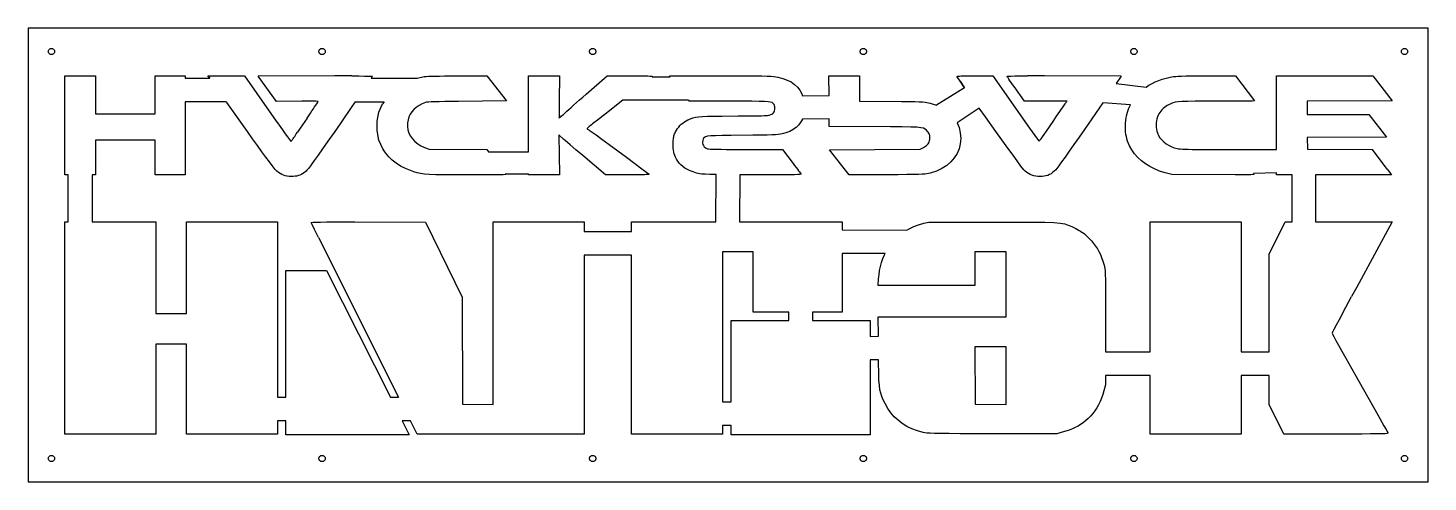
# Model space of a CAD drawing. Extents: x 58 to 954, y 21 to 312.
import ezdxf

# ---------------------------------------------------------------- set-up
doc = ezdxf.new("R2010")
doc.units = 0
doc.layers.get('0').update_dxf_attribs({"linetype": 'CONTINUOUS'})

msp = doc.modelspace()

# ---------------------------------------------------------------- linework, layer by layer
for p, q in [((953.62, 311.71), (57.53, 311.71)), ((57.53, 311.71), (57.53, 21.35)), ((953.62, 21.35), (953.62, 311.71)), ((70.53, 296.71), (70.56, 297.06)), ((70.56, 296.36), (70.53, 296.71)), ((70.56, 297.06), (70.65, 297.39)), ((70.65, 296.03), (70.56, 296.36)), ((70.65, 297.39), (70.8, 297.71)), ((70.8, 295.71), (70.65, 296.03)), ((70.8, 297.71), (71, 298)), ((71, 295.42), (70.8, 295.71)), ((71, 298), (71.24, 298.24)), ((71.24, 298.24), (71.53, 298.44)), ((71.53, 298.44), (71.84, 298.59)), ((71.84, 298.59), (72.18, 298.68)), ((72.18, 298.68), (72.53, 298.71)), ((72.53, 298.71), (72.88, 298.68)), ((72.88, 298.68), (73.21, 298.59)), ((73.21, 298.59), (73.53, 298.44)), ((73.53, 298.44), (73.81, 298.24)), ((73.81, 298.24), (74.06, 298)), ((74.06, 298), (74.26, 297.71)), ((74.26, 295.71), (74.06, 295.42)), ((74.26, 297.71), (74.41, 297.39)), ((74.41, 296.03), (74.26, 295.71)), ((74.41, 297.39), (74.5, 297.06)), ((74.5, 296.36), (74.41, 296.03)), ((74.5, 297.06), (74.53, 296.71)), ((74.53, 296.71), (74.5, 296.36)), ((243.75, 296.71), (243.78, 297.06)), ((243.78, 296.36), (243.75, 296.71)), ((243.78, 297.06), (243.87, 297.39)), ((243.87, 296.03), (243.78, 296.36)), ((243.87, 297.39), (244.01, 297.71)), ((244.01, 295.71), (243.87, 296.03)), ((244.01, 297.71), (244.21, 298)), ((244.21, 295.42), (244.01, 295.71)), ((244.21, 298), (244.46, 298.24)), ((244.46, 298.24), (244.75, 298.44)), ((244.75, 298.44), (245.06, 298.59)), ((245.06, 298.59), (245.4, 298.68)), ((245.4, 298.68), (245.75, 298.71)), ((245.75, 298.71), (246.09, 298.68)), ((246.09, 298.68), (246.43, 298.59)), ((246.43, 298.59), (246.75, 298.44)), ((246.75, 298.44), (247.03, 298.24)), ((247.03, 298.24), (247.28, 298)), ((247.28, 298), (247.48, 297.71)), ((247.48, 295.71), (247.28, 295.42)), ((247.48, 297.71), (247.63, 297.39)), ((247.63, 296.03), (247.48, 295.71)), ((247.63, 297.39), (247.72, 297.06)), ((247.72, 296.36), (247.63, 296.03)), ((247.72, 297.06), (247.75, 296.71)), ((247.75, 296.71), (247.72, 296.36)), ((416.96, 296.71), (416.99, 297.06)), ((416.99, 296.36), (416.96, 296.71)), ((416.99, 297.06), (417.08, 297.39)), ((417.08, 296.03), (416.99, 296.36)), ((417.08, 297.39), (417.23, 297.71)), ((417.23, 295.71), (417.08, 296.03)), ((417.23, 297.71), (417.43, 298)), ((417.43, 295.42), (417.23, 295.71)), ((417.43, 298), (417.68, 298.24)), ((417.68, 298.24), (417.96, 298.44)), ((417.96, 298.44), (418.28, 298.59)), ((418.28, 298.59), (418.62, 298.68)), ((418.62, 298.68), (418.96, 298.71)), ((418.96, 298.71), (419.31, 298.68)), ((419.31, 298.68), (419.65, 298.59)), ((419.65, 298.59), (419.96, 298.44)), ((419.96, 298.44), (420.25, 298.24)), ((420.25, 298.24), (420.5, 298)), ((420.5, 298), (420.7, 297.71)), ((420.7, 295.71), (420.5, 295.42)), ((420.7, 297.71), (420.84, 297.39)), ((420.84, 296.03), (420.7, 295.71)), ((420.84, 297.39), (420.93, 297.06)), ((420.93, 296.36), (420.84, 296.03)), ((420.93, 297.06), (420.96, 296.71)), ((420.96, 296.71), (420.93, 296.36)), ((590.18, 296.71), (590.21, 297.06)), ((590.21, 296.36), (590.18, 296.71)), ((590.21, 297.06), (590.3, 297.39)), ((590.3, 296.03), (590.21, 296.36)), ((590.3, 297.39), (590.45, 297.71)), ((590.45, 295.71), (590.3, 296.03)), ((590.45, 297.71), (590.65, 298)), ((590.65, 295.42), (590.45, 295.71)), ((590.65, 298), (590.9, 298.24)), ((590.9, 298.24), (591.18, 298.44)), ((591.18, 298.44), (591.5, 298.59)), ((591.5, 298.59), (591.83, 298.68)), ((591.83, 298.68), (592.18, 298.71)), ((592.18, 298.71), (592.53, 298.68)), ((592.53, 298.68), (592.87, 298.59)), ((592.87, 298.59), (593.18, 298.44)), ((593.18, 298.44), (593.47, 298.24)), ((593.47, 298.24), (593.71, 298)), ((593.71, 298), (593.91, 297.71)), ((593.91, 295.71), (593.71, 295.42)), ((593.91, 297.71), (594.06, 297.39)), ((594.06, 296.03), (593.91, 295.71)), ((594.06, 297.39), (594.15, 297.06)), ((594.15, 296.36), (594.06, 296.03)), ((594.15, 297.06), (594.18, 296.71)), ((594.18, 296.71), (594.15, 296.36)), ((763.4, 296.71), (763.43, 297.06)), ((763.43, 296.36), (763.4, 296.71)), ((763.43, 297.06), (763.52, 297.39)), ((763.52, 296.03), (763.43, 296.36)), ((763.52, 297.39), (763.67, 297.71)), ((763.67, 295.71), (763.52, 296.03)), ((763.67, 297.71), (763.87, 298)), ((763.87, 295.42), (763.67, 295.71)), ((763.87, 298), (764.11, 298.24)), ((764.11, 298.24), (764.4, 298.44)), ((764.4, 298.44), (764.71, 298.59)), ((764.71, 298.59), (765.05, 298.68)), ((765.05, 298.68), (765.4, 298.71)), ((765.4, 298.71), (765.75, 298.68)), ((765.75, 298.68), (766.08, 298.59)), ((766.08, 298.59), (766.4, 298.44)), ((766.4, 298.44), (766.68, 298.24)), ((766.68, 298.24), (766.93, 298)), ((766.93, 298), (767.13, 297.71)), ((767.13, 295.71), (766.93, 295.42)), ((767.13, 297.71), (767.28, 297.39)), ((767.28, 296.03), (767.13, 295.71)), ((767.28, 297.39), (767.37, 297.06)), ((767.37, 296.36), (767.28, 296.03)), ((767.37, 297.06), (767.4, 296.71)), ((767.4, 296.71), (767.37, 296.36)), ((936.62, 296.71), (936.65, 297.06)), ((936.65, 296.36), (936.62, 296.71)), ((936.65, 297.06), (936.74, 297.39)), ((936.74, 296.03), (936.65, 296.36)), ((936.74, 297.39), (936.88, 297.71)), ((936.88, 295.71), (936.74, 296.03)), ((936.88, 297.71), (937.08, 298)), ((937.08, 295.42), (936.88, 295.71)), ((937.08, 298), (937.33, 298.24)), ((937.33, 298.24), (937.62, 298.44)), ((937.62, 298.44), (937.93, 298.59)), ((937.93, 298.59), (938.27, 298.68)), ((938.27, 298.68), (938.62, 298.71)), ((938.62, 298.71), (938.96, 298.68)), ((938.96, 298.68), (939.3, 298.59)), ((939.3, 298.59), (939.62, 298.44)), ((939.62, 298.44), (939.9, 298.24)), ((939.9, 298.24), (940.15, 298)), ((940.15, 298), (940.35, 297.71)), ((940.35, 295.71), (940.15, 295.42)), ((940.35, 297.71), (940.5, 297.39)), ((940.5, 296.03), (940.35, 295.71)), ((940.5, 297.39), (940.59, 297.06)), ((940.59, 296.36), (940.5, 296.03)), ((940.59, 297.06), (940.62, 296.71)), ((940.62, 296.71), (940.59, 296.36)), ((71.24, 295.18), (71, 295.42)), ((71.53, 294.98), (71.24, 295.18)), ((71.84, 294.83), (71.53, 294.98)), ((72.18, 294.74), (71.84, 294.83)), ((72.53, 294.71), (72.18, 294.74)), ((72.88, 294.74), (72.53, 294.71)), ((73.21, 294.83), (72.88, 294.74)), ((73.53, 294.98), (73.21, 294.83)), ((73.81, 295.18), (73.53, 294.98)), ((74.06, 295.42), (73.81, 295.18)), ((244.46, 295.18), (244.21, 295.42)), ((244.75, 294.98), (244.46, 295.18)), ((245.06, 294.83), (244.75, 294.98)), ((245.4, 294.74), (245.06, 294.83)), ((245.75, 294.71), (245.4, 294.74)), ((246.09, 294.74), (245.75, 294.71)), ((246.43, 294.83), (246.09, 294.74)), ((246.75, 294.98), (246.43, 294.83)), ((247.03, 295.18), (246.75, 294.98)), ((247.28, 295.42), (247.03, 295.18)), ((417.68, 295.18), (417.43, 295.42)), ((417.96, 294.98), (417.68, 295.18)), ((418.28, 294.83), (417.96, 294.98)), ((418.62, 294.74), (418.28, 294.83)), ((418.96, 294.71), (418.62, 294.74)), ((419.31, 294.74), (418.96, 294.71)), ((419.65, 294.83), (419.31, 294.74)), ((419.96, 294.98), (419.65, 294.83)), ((420.25, 295.18), (419.96, 294.98)), ((420.5, 295.42), (420.25, 295.18)), ((590.9, 295.18), (590.65, 295.42)), ((591.18, 294.98), (590.9, 295.18)), ((591.5, 294.83), (591.18, 294.98)), ((591.83, 294.74), (591.5, 294.83)), ((592.18, 294.71), (591.83, 294.74)), ((592.53, 294.74), (592.18, 294.71)), ((592.87, 294.83), (592.53, 294.74)), ((593.18, 294.98), (592.87, 294.83)), ((593.47, 295.18), (593.18, 294.98)), ((593.71, 295.42), (593.47, 295.18)), ((764.11, 295.18), (763.87, 295.42)), ((764.4, 294.98), (764.11, 295.18)), ((764.71, 294.83), (764.4, 294.98)), ((765.05, 294.74), (764.71, 294.83)), ((765.4, 294.71), (765.05, 294.74)), ((765.75, 294.74), (765.4, 294.71)), ((766.08, 294.83), (765.75, 294.74)), ((766.4, 294.98), (766.08, 294.83)), ((766.68, 295.18), (766.4, 294.98)), ((766.93, 295.42), (766.68, 295.18)), ((937.33, 295.18), (937.08, 295.42)), ((937.62, 294.98), (937.33, 295.18)), ((937.93, 294.83), (937.62, 294.98)), ((938.27, 294.74), (937.93, 294.83)), ((938.62, 294.71), (938.27, 294.74)), ((938.96, 294.74), (938.62, 294.71)), ((939.3, 294.83), (938.96, 294.74)), ((939.62, 294.98), (939.3, 294.83)), ((939.9, 295.18), (939.62, 294.98)), ((940.15, 295.42), (939.9, 295.18)), ((81.09, 281.13), (100.79, 281.13)), ((81.09, 217.75), (81.09, 281.13)), ((100.79, 281.13), (100.79, 256.72)), ((138.9, 281.13), (158.17, 281.13)), ((138.9, 256.72), (138.9, 281.13)), ((158.17, 281.13), (158.17, 279.53)), ((158.17, 279.53), (173.83, 279.53)), ((172.66, 281.13), (173.83, 279.53)), ((172.69, 281.13), (172.66, 281.13)), ((172.69, 281.13), (196.07, 281.09)), ((173.83, 279.53), (172.69, 281.13)), ((196.07, 281.09), (213.49, 256.37)), ((254.02, 281.05), (204.82, 280.91)), ((216.53, 264.79), (204.82, 280.91)), ((264.82, 281.05), (254.02, 281.05)), ((264.82, 281.05), (269.25, 281.04)), ((269.25, 281.04), (272.89, 281.02)), ((272.89, 281.02), (275.62, 281)), ((275.62, 281), (277.36, 280.97)), ((277.69, 280.43), (277.1, 279.53)), ((277.1, 279.53), (306.66, 279.53)), ((277.36, 280.97), (277.98, 280.94)), ((277.98, 280.94), (277.69, 280.43)), ((306.66, 279.53), (310.15, 280.46)), ((310.15, 280.46), (311.09, 280.6)), ((311.09, 280.6), (312.31, 280.71)), ((312.31, 280.71), (313.86, 280.81)), ((313.86, 280.81), (315.77, 280.89)), ((315.77, 280.89), (318.1, 280.96)), ((318.1, 280.96), (320.88, 281.01)), ((320.88, 281.01), (324.15, 281.05)), ((324.15, 281.05), (327.96, 281.08)), ((327.96, 281.08), (351.28, 281.13)), ((351.28, 281.13), (363.71, 265.07)), ((377.86, 281.13), (397.63, 281.13)), ((377.86, 232.53), (377.86, 281.13)), ((397.63, 281.13), (397.47, 265.22)), ((414.73, 269.41), (428.18, 281.11)), ((428.18, 281.11), (446.74, 281.12)), ((446.74, 281.12), (449.84, 281.11)), ((449.84, 281.11), (452.29, 281.08)), ((452.29, 281.08), (454.16, 281.05)), ((454.16, 281.05), (455.52, 280.99)), ((455.52, 280.99), (456.43, 280.91)), ((456.43, 280.91), (456.95, 280.82)), ((456.95, 280.82), (457.14, 280.69)), ((457.14, 280.69), (457.07, 280.54)), ((457.07, 280.54), (468.61, 280.53)), ((468.61, 280.53), (468.15, 281.13)), ((468.15, 281.13), (509.93, 281.12)), ((509.93, 281.12), (517.22, 281.1)), ((517.22, 281.1), (522.94, 281.08)), ((522.94, 281.08), (527.33, 281.03)), ((527.33, 281.03), (530.62, 280.96)), ((530.62, 280.96), (533.03, 280.85)), ((533.03, 280.85), (534.81, 280.72)), ((534.81, 280.72), (536.18, 280.54)), ((536.18, 280.54), (537.38, 280.32)), ((537.38, 280.32), (540.59, 279.51)), ((540.59, 279.51), (543.46, 278.46)), ((543.46, 278.46), (545.99, 277.19)), ((570.13, 281.13), (589.84, 281.13)), ((570.22, 268.53), (570.13, 281.13)), ((589.84, 281.13), (589.84, 264.91)), ((652.2, 280.59), (652.22, 280.72)), ((654.12, 277.74), (652.2, 280.59)), ((652.22, 280.72), (652.47, 280.83)), ((652.47, 280.83), (652.97, 280.92)), ((652.97, 280.92), (653.78, 280.99)), ((653.78, 280.99), (654.91, 281.04)), ((654.91, 281.04), (656.41, 281.08)), ((656.41, 281.08), (658.31, 281.11)), ((658.31, 281.11), (660.64, 281.12)), ((660.64, 281.12), (674.98, 281.13)), ((674.98, 281.13), (698.61, 247.71)), ((684.16, 280.95), (684.78, 280.98)), ((684.22, 280.79), (684.16, 280.95)), ((684.45, 280.38), (684.22, 280.79)), ((684.85, 279.76), (684.45, 280.38)), ((684.78, 280.98), (686.51, 281.01)), ((685.39, 278.95), (684.85, 279.76)), ((686.05, 277.97), (685.39, 278.95)), ((686.83, 276.83), (686.05, 277.97)), ((686.51, 281.01), (689.25, 281.03)), ((689.25, 281.03), (692.88, 281.04)), ((692.88, 281.04), (697.31, 281.05)), ((708.12, 281.05), (697.31, 281.05)), ((757.31, 280.91), (708.12, 281.05)), ((757.31, 280.91), (754.09, 276.26)), ((779.06, 277.23), (781.24, 278.15)), ((781.24, 278.15), (783.55, 278.96)), ((783.55, 278.96), (785.98, 279.67)), ((785.98, 279.67), (788.54, 280.29)), ((788.54, 280.29), (789.61, 280.49)), ((789.61, 280.49), (790.77, 280.66)), ((790.77, 280.66), (792.13, 280.8)), ((792.13, 280.8), (793.81, 280.9)), ((793.81, 280.9), (795.94, 280.98)), ((795.94, 280.98), (798.62, 281.03)), ((798.62, 281.03), (801.99, 281.06)), ((801.99, 281.06), (806.16, 281.09)), ((806.16, 281.09), (830.32, 281.13)), ((830.32, 281.13), (842.5, 265.1)), ((856.63, 281.13), (918.27, 281.13)), ((856.63, 234), (856.63, 281.13)), ((918.27, 281.13), (930.7, 265.07)), ((412.64, 267.58), (414.73, 269.41)), ((545.99, 277.19), (548.19, 275.67)), ((548.19, 275.67), (550.07, 273.92)), ((550.07, 273.92), (551.61, 271.92)), ((551.61, 271.92), (552.84, 269.68)), ((552.84, 269.68), (553.3, 268.41)), ((657.02, 273.53), (639.03, 262.34)), ((657.05, 273.55), (654.12, 277.74)), ((654.12, 277.74), (657.02, 273.53)), ((657.05, 273.55), (657.02, 273.53)), ((687.71, 275.58), (686.83, 276.83)), ((688.67, 274.23), (687.71, 275.58)), ((695.4, 264.84), (688.67, 274.23)), ((754.09, 276.26), (773.13, 273.8)), ((773.13, 273.8), (775, 275.06)), ((775, 275.06), (776.98, 276.2)), ((776.98, 276.2), (779.06, 277.23)), ((158.17, 264.53), (158.17, 217.75)), ((184.51, 264.53), (158.17, 264.53)), ((184.51, 264.53), (184.82, 264.06)), ((197.99, 245.46), (184.82, 264.06)), ((232.75, 264.95), (216.53, 264.79)), ((235.22, 264.96), (232.75, 264.95)), ((237.36, 264.96), (235.22, 264.96)), ((239.17, 264.94), (237.36, 264.96)), ((240.66, 264.91), (239.17, 264.94)), ((239.25, 258.66), (240.17, 260.02)), ((240.17, 260.02), (241.01, 261.26)), ((241.81, 264.86), (240.66, 264.91)), ((241.01, 261.26), (241.74, 262.34)), ((241.74, 262.34), (242.34, 263.25)), ((242.62, 264.8), (241.81, 264.86)), ((242.34, 263.25), (242.8, 263.95)), ((243.1, 264.73), (242.62, 264.8)), ((242.8, 263.95), (243.11, 264.43)), ((243.23, 264.64), (243.1, 264.73)), ((243.11, 264.43), (243.23, 264.64)), ((264.82, 261.46), (257.72, 251.15)), ((266.93, 264.53), (264.82, 261.46)), ((266.93, 264.53), (285.45, 264.53)), ((282.19, 257.83), (284.53, 263.19)), ((285.45, 264.53), (284.53, 263.19)), ((306.08, 260.98), (304.54, 259.64)), ((307.84, 262.18), (306.08, 260.98)), ((309.83, 263.23), (307.84, 262.18)), ((312.04, 264.13), (309.83, 263.23)), ((312.63, 264.23), (312.04, 264.13)), ((313.79, 264.33), (312.63, 264.23)), ((315.53, 264.42), (313.79, 264.33)), ((317.85, 264.51), (315.53, 264.42)), ((320.77, 264.59), (317.85, 264.51)), ((324.29, 264.66), (320.77, 264.59)), ((328.43, 264.73), (324.29, 264.66)), ((333.18, 264.79), (328.43, 264.73)), ((363.71, 265.07), (333.18, 264.79)), ((397.44, 260.84), (397.43, 258.96)), ((397.45, 262.94), (397.44, 260.84)), ((397.47, 265.22), (397.45, 262.94)), ((403.63, 259.64), (405.09, 260.93)), ((405.09, 260.93), (406.76, 262.41)), ((406.76, 262.41), (408.6, 264.04)), ((408.6, 264.04), (410.58, 265.77)), ((410.58, 265.77), (412.64, 267.58)), ((436.36, 263.97), (430.78, 259.58)), ((438.33, 265.53), (436.36, 263.97)), ((480.24, 265.54), (438.33, 265.53)), ((480.24, 265.54), (480.76, 264.86)), ((514.45, 264.85), (480.76, 264.86)), ((520.73, 264.83), (514.45, 264.85)), ((525.47, 264.79), (520.73, 264.83)), ((528.92, 264.69), (525.47, 264.79)), ((531.32, 264.53), (528.92, 264.69)), ((532.88, 264.3), (531.32, 264.53)), ((533.86, 263.97), (532.88, 264.3)), ((534.49, 263.53), (533.86, 263.97)), ((534.99, 262.97), (534.49, 263.53)), ((535.09, 262.82), (534.99, 262.97)), ((535.18, 262.62), (535.09, 262.82)), ((535.27, 262.37), (535.18, 262.62)), ((535.34, 262.09), (535.27, 262.37)), ((535.41, 261.77), (535.34, 262.09)), ((535.47, 261.43), (535.41, 261.77)), ((535.52, 261.07), (535.47, 261.43)), ((535.55, 260.71), (535.52, 261.07)), ((535.53, 259.49), (535.56, 260.35)), ((535.56, 260.35), (535.55, 260.71)), ((553.3, 268.41), (570.22, 268.53)), ((589.84, 264.91), (616.69, 264.71)), ((616.69, 264.71), (621.44, 264.66)), ((621.44, 264.66), (625.14, 264.61)), ((625.14, 264.61), (627.97, 264.53)), ((627.97, 264.53), (630.1, 264.44)), ((630.1, 264.44), (631.69, 264.31)), ((631.69, 264.31), (632.93, 264.14)), ((632.93, 264.14), (633.98, 263.93)), ((633.98, 263.93), (635.02, 263.66)), ((635.02, 263.66), (639.03, 262.34)), ((666.29, 260.53), (652.28, 251.17)), ((670.29, 254.92), (666.29, 260.53)), ((711.43, 264.97), (695.4, 264.84)), ((713.73, 264.99), (711.43, 264.97)), ((715.85, 265), (713.73, 264.99)), ((717.75, 265.01), (715.85, 265)), ((719.39, 265.01), (717.75, 265.01)), ((718.82, 259.51), (719.54, 260.55)), ((720.73, 265.01), (719.39, 265.01)), ((719.54, 260.55), (720.09, 261.33)), ((720.09, 261.33), (720.54, 261.97)), ((720.54, 261.97), (720.96, 262.57)), ((721.74, 265), (720.73, 265.01)), ((720.96, 262.57), (721.35, 263.13)), ((721.35, 263.13), (721.7, 263.64)), ((721.7, 263.64), (722, 264.07)), ((722.37, 264.99), (721.74, 265)), ((722, 264.07), (722.25, 264.44)), ((722.25, 264.44), (722.44, 264.72)), ((722.59, 264.97), (722.37, 264.99)), ((722.44, 264.72), (722.55, 264.9)), ((722.55, 264.9), (722.59, 264.97)), ((745.52, 263.86), (733.74, 246.8)), ((763.18, 262.62), (745.52, 263.86)), ((761.27, 257.99), (762.12, 260.35)), ((762.12, 260.35), (763.18, 262.62)), ((784.14, 260.14), (783.32, 259.33)), ((784.99, 260.9), (784.14, 260.14)), ((785.87, 261.59), (784.99, 260.9)), ((786.75, 262.19), (785.87, 261.59)), ((787.61, 262.68), (786.75, 262.19)), ((788.91, 263.31), (787.61, 262.68)), ((790.2, 263.8), (788.91, 263.31)), ((791.72, 264.18), (790.2, 263.8)), ((793.68, 264.46), (791.72, 264.18)), ((796.33, 264.64), (793.68, 264.46)), ((799.9, 264.76), (796.33, 264.64)), ((804.61, 264.82), (799.9, 264.76)), ((810.7, 264.85), (804.61, 264.82)), ((822.71, 264.86), (810.7, 264.85)), ((826.78, 264.87), (822.71, 264.86)), ((830.54, 264.89), (826.78, 264.87)), ((833.9, 264.91), (830.54, 264.89)), ((836.81, 264.94), (833.9, 264.91)), ((839.2, 264.98), (836.81, 264.94)), ((840.99, 265.02), (839.2, 264.98)), ((842.11, 265.06), (840.99, 265.02)), ((842.5, 265.1), (842.11, 265.06)), ((930.7, 265.07), (876.33, 264.85)), ((876.33, 264.85), (876.33, 256.29)), ((100.79, 256.72), (138.9, 256.72)), ((213.49, 256.37), (215.99, 252.83)), ((215.99, 252.83), (218.31, 249.57)), ((236.11, 254.05), (231.78, 247.7)), ((236.11, 254.05), (238.25, 257.19)), ((238.25, 257.19), (239.25, 258.66)), ((257.72, 251.15), (253.39, 244.9)), ((280.94, 246.12), (280.96, 252.09)), ((280.96, 252.09), (282.19, 257.83)), ((300.49, 250.98), (300.45, 248.74)), ((300.81, 252.96), (300.49, 250.98)), ((301.38, 254.82), (300.81, 252.96)), ((302.19, 256.56), (301.38, 254.82)), ((303.25, 258.17), (302.19, 256.56)), ((304.54, 259.64), (303.25, 258.17)), ((397.43, 258.96), (397.43, 257.33)), ((397.43, 257.33), (397.44, 256)), ((397.44, 256), (397.45, 255)), ((397.45, 255), (397.46, 254.37)), ((397.46, 254.37), (397.49, 254.15)), ((397.49, 254.15), (397.57, 254.21)), ((397.57, 254.21), (397.78, 254.38)), ((397.78, 254.38), (398.09, 254.64)), ((398.09, 254.64), (398.5, 255)), ((398.5, 255), (398.99, 255.44)), ((398.99, 255.44), (399.56, 255.94)), ((399.56, 255.94), (400.18, 256.5)), ((400.18, 256.5), (400.85, 257.11)), ((400.85, 257.11), (401.55, 257.76)), ((401.55, 257.76), (402.44, 258.57)), ((402.44, 258.57), (403.63, 259.64)), ((419.69, 250.98), (418.87, 250.37)), ((421.97, 252.71), (419.69, 250.98)), ((425.83, 255.7), (421.97, 252.71)), ((430.78, 259.58), (425.83, 255.7)), ((475.7, 250.14), (476.66, 250.93)), ((476.66, 250.93), (477.69, 251.65)), ((477.69, 251.65), (478.79, 252.31)), ((478.79, 252.31), (479.96, 252.91)), ((479.96, 252.91), (481.55, 253.62)), ((481.55, 253.62), (483.08, 254.18)), ((483.08, 254.18), (484.75, 254.61)), ((484.75, 254.61), (486.74, 254.93)), ((486.74, 254.93), (489.27, 255.15)), ((489.27, 255.15), (492.51, 255.3)), ((492.51, 255.3), (496.66, 255.38)), ((496.66, 255.38), (501.92, 255.42)), ((501.92, 255.42), (512.08, 255.44)), ((512.08, 255.44), (515.56, 255.46)), ((515.56, 255.46), (518.85, 255.49)), ((518.85, 255.49), (521.89, 255.53)), ((521.89, 255.53), (524.6, 255.59)), ((524.6, 255.59), (526.93, 255.65)), ((526.93, 255.65), (528.8, 255.71)), ((528.8, 255.71), (530.16, 255.78)), ((530.16, 255.78), (530.94, 255.86)), ((530.94, 255.86), (532, 256.07)), ((532, 256.07), (532.9, 256.34)), ((532.9, 256.34), (533.66, 256.67)), ((533.66, 256.67), (534.29, 257.06)), ((534.29, 257.06), (534.77, 257.54)), ((534.77, 257.54), (535.14, 258.1)), ((535.14, 258.1), (535.39, 258.75)), ((535.39, 258.75), (535.53, 259.49)), ((551.87, 250.96), (550.86, 249.73)), ((552.72, 252.3), (551.87, 250.96)), ((553.26, 253.41), (552.72, 252.3)), ((570.32, 253.53), (553.26, 253.41)), ((570.36, 248.8), (570.32, 253.53)), ((652.28, 251.17), (653.51, 248.08)), ((677.09, 245.43), (670.29, 254.92)), ((709.43, 245.73), (713.61, 251.89)), ((713.61, 251.89), (715.92, 255.28)), ((715.92, 255.28), (716.98, 256.84)), ((716.98, 256.84), (717.96, 258.26)), ((717.96, 258.26), (718.82, 259.51)), ((759.97, 250.3), (760.2, 252.97)), ((760.2, 252.97), (760.63, 255.53)), ((760.63, 255.53), (761.27, 257.99)), ((779.63, 251.11), (779.57, 249.75)), ((779.78, 252.45), (779.63, 251.11)), ((780.04, 253.73), (779.78, 252.45)), ((780.39, 254.92), (780.04, 253.73)), ((780.84, 256), (780.39, 254.92)), ((781.3, 256.81), (780.84, 256)), ((781.88, 257.65), (781.3, 256.81)), ((782.56, 258.5), (781.88, 257.65)), ((783.32, 259.33), (782.56, 258.5)), ((876.33, 256.29), (915.68, 256.29)), ((915.68, 256.29), (926.98, 241.94)), ((201.3, 240.84), (197.99, 245.46)), ((218.31, 249.57), (220.39, 246.64)), ((220.39, 246.64), (222.2, 244.11)), ((222.2, 244.11), (223.69, 242.04)), ((223.69, 242.04), (224.82, 240.49)), ((227.76, 241.76), (228.22, 242.43)), ((228.22, 242.43), (228.69, 243.14)), ((228.69, 243.14), (229.26, 243.98)), ((229.26, 243.98), (229.98, 245.05)), ((231.78, 247.7), (229.98, 245.05)), ((253.39, 244.9), (249.53, 239.35)), ((282.19, 240.01), (280.94, 246.12)), ((300.45, 248.74), (300.75, 246.58)), ((300.75, 246.58), (301.39, 244.53)), ((301.39, 244.53), (302.34, 242.6)), ((302.34, 242.6), (303.59, 240.8)), ((400.57, 240.44), (397.33, 243.35)), ((397.33, 243.35), (397.66, 217.75)), ((415.42, 247.41), (415.41, 247.3)), ((415.41, 247.3), (415.53, 247.21)), ((415.58, 247.62), (415.42, 247.41)), ((415.53, 247.21), (415.75, 247.05)), ((415.87, 247.92), (415.58, 247.62)), ((415.75, 247.05), (416.06, 246.83)), ((416.28, 248.29), (415.87, 247.92)), ((416.06, 246.83), (416.44, 246.56)), ((416.8, 248.74), (416.28, 248.29)), ((416.44, 246.56), (416.9, 246.25)), ((417.41, 249.24), (416.8, 248.74)), ((416.9, 246.25), (417.41, 245.9)), ((418.1, 249.79), (417.41, 249.24)), ((417.41, 245.9), (417.97, 245.52)), ((417.97, 245.52), (418.57, 245.12)), ((418.87, 250.37), (418.1, 249.79)), ((418.57, 245.12), (419.19, 244.71)), ((419.19, 244.71), (421.16, 243.32)), ((421.16, 243.32), (424.78, 240.69)), ((470.7, 241.39), (470.83, 242.08)), ((470.83, 242.08), (470.98, 242.72)), ((470.98, 242.72), (471.17, 243.34)), ((471.17, 243.34), (471.4, 243.96)), ((471.4, 243.96), (471.68, 244.62)), ((471.68, 244.62), (472.02, 245.33)), ((472.02, 245.33), (472.6, 246.4)), ((472.6, 246.4), (473.27, 247.43)), ((473.27, 247.43), (474, 248.39)), ((474, 248.39), (474.82, 249.3)), ((474.82, 249.3), (475.7, 250.14)), ((491.19, 242.15), (490.43, 241.75)), ((492.5, 242.44), (491.19, 242.15)), ((494.58, 242.65), (492.5, 242.44)), ((497.64, 242.79), (494.58, 242.65)), ((501.9, 242.89), (497.64, 242.79)), ((507.58, 242.97), (501.9, 242.89)), ((521.41, 243.12), (507.58, 242.97)), ((526.6, 243.19), (521.41, 243.12)), ((530.65, 243.26), (526.6, 243.19)), ((533.74, 243.34), (530.65, 243.26)), ((536.05, 243.44), (533.74, 243.34)), ((537.77, 243.58), (536.05, 243.44)), ((539.07, 243.74), (537.77, 243.58)), ((540.14, 243.95), (539.07, 243.74)), ((541.16, 244.21), (540.14, 243.95)), ((542.59, 244.64), (541.16, 244.21)), ((543.9, 245.09), (542.59, 244.64)), ((545.11, 245.59), (543.9, 245.09)), ((546.23, 246.12), (545.11, 245.59)), ((547.26, 246.71), (546.23, 246.12)), ((548.24, 247.36), (547.26, 246.71)), ((549.15, 248.08), (548.24, 247.36)), ((550.02, 248.86), (549.15, 248.08)), ((550.86, 249.73), (550.02, 248.86)), ((609.57, 248.51), (570.36, 248.8)), ((617.01, 248.45), (609.57, 248.51)), ((622.52, 248.35), (617.01, 248.45)), ((626.44, 248.2), (622.52, 248.35)), ((629.09, 247.96), (626.44, 248.2)), ((630.77, 247.6), (629.09, 247.96)), ((631.81, 247.11), (630.77, 247.6)), ((632.54, 246.44), (631.81, 247.11)), ((633.26, 245.57), (632.54, 246.44)), ((633.67, 245.04), (633.26, 245.57)), ((634.02, 244.52), (633.67, 245.04)), ((634.3, 244.01), (634.02, 244.52)), ((634.51, 243.49), (634.3, 244.01)), ((634.66, 242.95), (634.51, 243.49)), ((634.75, 242.39), (634.66, 242.95)), ((634.78, 241.79), (634.75, 242.39)), ((653.51, 248.08), (654.25, 244.73)), ((654.25, 244.73), (654.5, 241.12)), ((683.56, 236.44), (677.09, 245.43)), ((698.61, 247.71), (701.92, 243.06)), ((701.92, 243.06), (703.09, 241.43)), ((706.04, 240.89), (706.88, 242.03)), ((706.88, 242.03), (707.99, 243.62)), ((707.99, 243.62), (709.43, 245.73)), ((733.74, 246.8), (730.28, 241.82)), ((759.93, 248.52), (759.97, 250.3)), ((759.96, 246.84), (759.93, 248.52)), ((760.07, 245.24), (759.96, 246.84)), ((760.26, 243.71), (760.07, 245.24)), ((760.54, 242.22), (760.26, 243.71)), ((760.91, 240.77), (760.54, 242.22)), ((779.57, 249.75), (779.62, 248.39)), ((779.62, 248.39), (779.77, 247.06)), ((779.77, 247.06), (780.03, 245.8)), ((780.03, 245.8), (780.39, 244.64)), ((780.39, 244.64), (781.11, 243.06)), ((781.11, 243.06), (782.05, 241.56)), ((926.98, 241.94), (876.3, 241.72)), ((138.9, 240.02), (100.79, 240.02)), ((100.79, 240.02), (100.79, 217.75)), ((138.9, 217.75), (138.9, 240.02)), ((204.41, 236.5), (201.3, 240.84)), ((207.27, 232.54), (204.41, 236.5)), ((224.82, 240.49), (225.55, 239.51)), ((225.55, 239.51), (225.83, 239.18)), ((225.83, 239.18), (225.91, 239.24)), ((225.91, 239.24), (226.07, 239.43)), ((226.07, 239.43), (226.3, 239.72)), ((226.3, 239.72), (226.59, 240.12)), ((226.59, 240.12), (226.94, 240.59)), ((226.94, 240.59), (227.33, 241.15)), ((227.33, 241.15), (227.76, 241.76)), ((246.13, 234.51), (243.2, 230.37)), ((249.53, 239.35), (246.13, 234.51)), ((283.27, 237.14), (282.19, 240.01)), ((284.68, 234.4), (283.27, 237.14)), ((286.4, 231.83), (284.68, 234.4)), ((303.59, 240.8), (305.14, 239.16)), ((305.14, 239.16), (306.97, 237.7)), ((306.97, 237.7), (309.07, 236.42)), ((309.07, 236.42), (311.42, 235.35)), ((311.42, 235.35), (314.27, 234.25)), ((314.27, 234.25), (351.26, 233.97)), ((351.26, 233.97), (352.36, 232.53)), ((401.58, 239.56), (400.57, 240.44)), ((402.9, 238.42), (401.58, 239.56)), ((404.48, 237.06), (402.9, 238.42)), ((408.26, 233.83), (404.48, 237.06)), ((412.57, 230.14), (408.26, 233.83)), ((424.78, 240.69), (429.56, 237.19)), ((429.56, 237.19), (435.02, 233.17)), ((435.02, 233.17), (440.65, 229.01)), ((470.41, 237.36), (470.47, 238.8)), ((470.42, 236.02), (470.41, 237.36)), ((470.5, 234.76), (470.42, 236.02)), ((470.47, 238.8), (470.53, 239.77)), ((470.65, 233.56), (470.5, 234.76)), ((470.53, 239.77), (470.61, 240.63)), ((470.61, 240.63), (470.7, 241.39)), ((470.88, 232.41), (470.65, 233.56)), ((489.36, 239.69), (489.23, 238.83)), ((489.23, 238.83), (489.26, 237.99)), ((489.26, 237.99), (489.46, 237.2)), ((489.66, 240.56), (489.36, 239.69)), ((489.46, 237.2), (489.8, 236.47)), ((489.99, 241.23), (489.66, 240.56)), ((489.8, 236.47), (490.29, 235.81)), ((490.43, 241.75), (489.99, 241.23)), ((490.29, 235.81), (490.92, 235.25)), ((490.92, 235.25), (491.67, 234.79)), ((491.67, 234.79), (492.54, 234.47)), ((492.54, 234.47), (493.17, 234.38)), ((493.17, 234.38), (494.39, 234.3)), ((494.39, 234.3), (496.16, 234.23)), ((496.16, 234.23), (498.48, 234.17)), ((498.48, 234.17), (501.3, 234.12)), ((501.3, 234.12), (504.61, 234.08)), ((504.61, 234.08), (508.39, 234.05)), ((508.39, 234.05), (512.61, 234.03)), ((512.61, 234.03), (540.38, 234.02)), ((540.38, 234.02), (547.2, 225.1)), ((570.53, 233.81), (628.6, 234.24)), ((583.2, 217.71), (570.53, 233.81)), ((628.6, 234.24), (630.63, 235.24)), ((630.63, 235.24), (631.39, 235.65)), ((631.39, 235.65), (632.07, 236.11)), ((632.07, 236.11), (632.68, 236.6)), ((632.68, 236.6), (633.21, 237.14)), ((633.21, 237.14), (633.66, 237.72)), ((633.66, 237.72), (634.03, 238.34)), ((634.03, 238.34), (634.33, 239)), ((634.33, 239), (634.55, 239.7)), ((634.55, 239.7), (634.69, 240.44)), ((634.69, 240.44), (634.76, 241.14)), ((634.76, 241.14), (634.78, 241.79)), ((653.46, 234.43), (652.19, 231.41)), ((654.24, 237.68), (653.46, 234.43)), ((654.5, 241.12), (654.24, 237.68)), ((689.1, 228.8), (683.56, 236.44)), ((703.09, 241.43), (703.87, 240.34)), ((703.87, 240.34), (704.22, 239.86)), ((704.22, 239.86), (704.43, 239.65)), ((704.43, 239.65), (704.67, 239.58)), ((704.67, 239.58), (704.98, 239.73)), ((704.98, 239.73), (705.42, 240.14)), ((705.42, 240.14), (706.04, 240.89)), ((727.02, 237.17), (724.04, 232.93)), ((730.28, 241.82), (727.02, 237.17)), ((761.38, 239.34), (760.91, 240.77)), ((761.93, 237.91), (761.38, 239.34)), ((762.59, 236.46), (761.93, 237.91)), ((764.08, 233.76), (762.59, 236.46)), ((765.84, 231.24), (764.08, 233.76)), ((782.05, 241.56), (783.18, 240.17)), ((783.18, 240.17), (784.49, 238.89)), ((784.49, 238.89), (785.96, 237.74)), ((785.96, 237.74), (787.57, 236.72)), ((787.57, 236.72), (789.32, 235.86)), ((789.32, 235.86), (791.18, 235.17)), ((791.18, 235.17), (793.14, 234.65)), ((793.14, 234.65), (793.98, 234.51)), ((793.98, 234.51), (795.05, 234.38)), ((795.05, 234.38), (796.39, 234.28)), ((796.39, 234.28), (798.06, 234.2)), ((798.06, 234.2), (800.11, 234.13)), ((800.11, 234.13), (802.6, 234.09)), ((802.6, 234.09), (805.57, 234.06)), ((805.57, 234.06), (809.07, 234.04)), ((809.07, 234.04), (856.63, 234)), ((876.3, 241.72), (876.55, 234.24)), ((876.55, 234.24), (918.09, 233.97)), ((925.66, 224.02), (918.09, 233.97)), ((209.83, 229.04), (207.27, 232.54)), ((212.01, 226.07), (209.83, 229.04)), ((213.76, 223.73), (212.01, 226.07)), ((238.73, 224.17), (237.19, 222.12)), ((240.74, 226.92), (238.73, 224.17)), ((243.2, 230.37), (240.74, 226.92)), ((288.41, 229.42), (286.4, 231.83)), ((290.69, 227.2), (288.41, 229.42)), ((293.24, 225.19), (290.69, 227.2)), ((296.03, 223.39), (293.24, 225.19)), ((352.36, 232.53), (377.86, 232.53)), ((427.17, 217.75), (412.57, 230.14)), ((440.65, 229.01), (445.97, 225.06)), ((445.97, 225.06), (450.48, 221.69)), ((471.19, 231.29), (470.88, 232.41)), ((471.58, 230.18), (471.19, 231.29)), ((472.05, 229.06), (471.58, 230.18)), ((472.62, 227.91), (472.05, 229.06)), ((473.42, 226.57), (472.62, 227.91)), ((474.35, 225.33), (473.42, 226.57)), ((475.42, 224.18), (474.35, 225.33)), ((476.65, 223.13), (475.42, 224.18)), ((547.2, 225.1), (548.19, 223.79)), ((648.21, 226.1), (645.55, 223.84)), ((650.43, 228.62), (648.21, 226.1)), ((652.19, 231.41), (650.43, 228.62)), ((693.07, 223.38), (689.1, 228.8)), ((719.13, 226.04), (717.34, 223.58)), ((721.38, 229.19), (719.13, 226.04)), ((724.04, 232.93), (721.38, 229.19)), ((767.88, 228.91), (765.84, 231.24)), ((770.18, 226.77), (767.88, 228.91)), ((772.73, 224.83), (770.18, 226.77)), ((775.53, 223.09), (772.73, 224.83)), ((83.31, 217.75), (81.09, 217.75)), ((83.31, 187.77), (83.31, 217.75)), ((100.79, 217.75), (98.57, 217.75)), ((98.57, 217.75), (98.57, 187.77)), ((158.17, 217.75), (138.9, 217.75)), ((215.01, 222.1), (213.76, 223.73)), ((215.71, 221.26), (215.01, 222.1)), ((216.77, 220.23), (215.71, 221.26)), ((217.81, 219.35), (216.77, 220.23)), ((218.85, 218.61), (217.81, 219.35)), ((219.91, 218), (218.85, 218.61)), ((221, 217.52), (219.91, 218)), ((222.13, 217.16), (221, 217.52)), ((223.34, 216.91), (222.13, 217.16)), ((224.62, 216.77), (223.34, 216.91)), ((226.01, 216.72), (224.62, 216.77)), ((227.27, 216.75), (226.01, 216.72)), ((228.44, 216.85), (227.27, 216.75)), ((229.54, 217.03), (228.44, 216.85)), ((230.58, 217.3), (229.54, 217.03)), ((231.57, 217.65), (230.58, 217.3)), ((232.55, 218.1), (231.57, 217.65)), ((233.51, 218.65), (232.55, 218.1)), ((234.48, 219.31), (233.51, 218.65)), ((235.47, 220.08), (234.48, 219.31)), ((236.1, 220.75), (235.47, 220.08)), ((237.19, 222.12), (236.1, 220.75)), ((299.05, 221.82), (296.03, 223.39)), ((302.28, 220.5), (299.05, 221.82)), ((304.57, 219.71), (302.28, 220.5)), ((306.67, 219.08), (304.57, 219.71)), ((308.86, 218.61), (306.67, 219.08)), ((311.39, 218.26), (308.86, 218.61)), ((314.53, 218.02), (311.39, 218.26)), ((318.54, 217.87), (314.53, 218.02)), ((323.7, 217.79), (318.54, 217.87)), ((330.27, 217.76), (323.7, 217.79)), ((338.52, 217.75), (330.27, 217.76)), ((342.96, 217.75), (338.52, 217.75)), ((347.14, 217.76), (342.96, 217.75)), ((351, 217.78), (347.14, 217.76)), ((354.46, 217.81), (351, 217.78)), ((357.45, 217.84), (354.46, 217.81)), ((359.91, 217.87), (357.45, 217.84)), ((361.74, 217.91), (359.91, 217.87)), ((362.9, 217.95), (361.74, 217.91)), ((363.3, 217.99), (362.9, 217.95)), ((362.95, 218.53), (363.2, 218.16)), ((362.95, 218.53), (377.86, 218.53)), ((363.2, 218.16), (363.3, 217.99)), ((377.86, 217.75), (377.86, 218.53)), ((397.66, 217.75), (377.86, 217.75)), ((444.02, 217.75), (427.17, 217.75)), ((446.47, 217.77), (444.02, 217.75)), ((448.67, 217.8), (446.47, 217.77)), ((450.59, 217.83), (448.67, 217.8)), ((450.48, 221.69), (453.7, 219.26)), ((452.22, 217.88), (450.59, 217.83)), ((453.51, 217.93), (452.22, 217.88)), ((454.45, 217.99), (453.51, 217.93)), ((453.7, 219.26), (455.14, 218.13)), ((455, 218.06), (454.45, 217.99)), ((455.14, 218.13), (455, 218.06)), ((478.03, 222.16), (476.65, 223.13)), ((479.6, 221.26), (478.03, 222.16)), ((481.34, 220.43), (479.6, 221.26)), ((483.28, 219.66), (481.34, 220.43)), ((485.42, 218.95), (483.28, 219.66)), ((486.4, 218.67), (485.42, 218.95)), ((487.46, 218.44), (486.4, 218.67)), ((488.86, 218.27), (487.46, 218.44)), ((490.91, 218.15), (488.86, 218.27)), ((493.88, 218.05), (490.91, 218.15)), ((498.05, 217.99), (493.88, 218.05)), ((497.88, 187.77), (498.05, 217.99)), ((513.05, 217.84), (512.88, 187.77)), ((520.6, 217.85), (513.05, 217.89)), ((513.05, 217.89), (513.05, 217.84)), ((520.6, 217.85), (513.05, 217.84)), ((528.88, 217.82), (520.6, 217.85)), ((535.63, 217.8), (528.88, 217.82)), ((541.01, 217.81), (535.63, 217.8)), ((545.14, 217.83), (541.01, 217.81)), ((548.18, 217.87), (545.14, 217.83)), ((550.27, 217.94), (548.18, 217.87)), ((548.19, 223.79), (549.12, 222.57)), ((549.12, 222.57), (549.96, 221.46)), ((549.96, 221.46), (550.7, 220.47)), ((551.56, 218.03), (550.27, 217.94)), ((550.7, 220.47), (551.32, 219.64)), ((551.32, 219.64), (551.81, 218.99)), ((552.18, 218.16), (551.56, 218.03)), ((551.81, 218.99), (552.14, 218.54)), ((552.14, 218.54), (552.29, 218.31)), ((552.29, 218.31), (552.18, 218.16)), ((614.41, 217.89), (583.2, 217.71)), ((619.95, 217.94), (614.41, 217.89)), ((624.23, 217.99), (619.95, 217.94)), ((627.47, 218.06), (624.23, 217.99)), ((629.85, 218.15), (627.47, 218.06)), ((631.59, 218.28), (629.85, 218.15)), ((632.9, 218.45), (631.59, 218.28)), ((633.97, 218.66), (632.9, 218.45)), ((635.02, 218.94), (633.97, 218.66)), ((638.93, 220.25), (635.02, 218.94)), ((642.45, 221.89), (638.93, 220.25)), ((645.55, 223.84), (642.45, 221.89)), ((694.87, 221.05), (693.07, 223.38)), ((695.88, 220.1), (694.87, 221.05)), ((696.9, 219.27), (695.88, 220.1)), ((697.95, 218.57), (696.9, 219.27)), ((699.03, 217.99), (697.95, 218.57)), ((700.15, 217.51), (699.03, 217.99)), ((701.33, 217.15), (700.15, 217.51)), ((702.56, 216.9), (701.33, 217.15)), ((703.87, 216.75), (702.56, 216.9)), ((705.25, 216.69), (703.87, 216.75)), ((706.6, 216.74), (705.25, 216.69)), ((707.87, 216.88), (706.6, 216.74)), ((709.07, 217.12), (707.87, 216.88)), ((710.2, 217.47), (709.07, 217.12)), ((711.29, 217.94), (710.2, 217.47)), ((712.34, 218.53), (711.29, 217.94)), ((713.36, 219.24), (712.34, 218.53)), ((714.38, 220.07), (713.36, 219.24)), ((715.39, 221.05), (714.38, 220.07)), ((716.07, 221.88), (715.39, 221.05)), ((717.34, 223.58), (716.07, 221.88)), ((778.57, 221.56), (775.53, 223.09)), ((781.85, 220.25), (778.57, 221.56)), ((785.36, 219.15), (781.85, 220.25)), ((789.61, 217.99), (785.36, 219.15)), ((830.13, 217.78), (789.61, 217.99)), ((834.73, 217.78), (830.13, 217.78)), ((838.01, 217.81), (834.73, 217.78)), ((840.18, 217.87), (838.01, 217.81)), ((841.46, 217.97), (840.18, 217.87)), ((842.05, 218.11), (841.46, 217.97)), ((856.63, 219), (841.93, 218.7)), ((841.93, 218.7), (842.03, 218.56)), ((842.03, 218.56), (842.17, 218.31)), ((842.17, 218.31), (842.05, 218.11)), ((856.63, 217.75), (856.63, 219)), ((866.57, 217.75), (856.63, 217.75)), ((866.57, 187.77), (866.57, 217.75)), ((881.57, 217.75), (881.57, 187.77)), ((930.36, 217.75), (881.57, 217.75)), ((927.86, 221.1), (925.66, 224.02)), ((927.86, 221.1), (928.42, 220.37)), ((928.42, 220.37), (928.85, 219.79)), ((928.85, 219.79), (930.36, 217.75)), ((81.09, 52.02), (81.09, 187.77)), ((81.09, 187.77), (83.31, 187.77)), ((98.57, 187.77), (139.33, 187.77)), ((139.33, 187.77), (139.33, 129.1)), ((159.03, 129.1), (159.03, 187.77)), ((159.03, 187.77), (217.27, 187.77)), ((217.27, 187.77), (217.27, 75.53)), ((238.78, 187.28), (239.08, 187.39)), ((239.36, 186.09), (238.78, 187.28)), ((239.08, 187.39), (240.12, 187.49)), ((240.96, 182.87), (239.36, 186.09)), ((240.12, 187.49), (241.99, 187.56)), ((243.49, 177.79), (240.96, 182.87)), ((241.99, 187.56), (244.77, 187.62)), ((244.77, 187.62), (248.55, 187.66)), ((248.55, 187.66), (253.41, 187.69)), ((253.41, 187.69), (259.44, 187.7)), ((259.44, 187.7), (266.71, 187.69)), ((266.71, 187.69), (312.04, 187.56)), ((312.04, 187.56), (335.44, 139.6)), ((355.16, 70.85), (355.16, 187.77)), ((355.16, 187.77), (413.41, 187.77)), ((413.41, 187.77), (413.41, 181.53)), ((413.41, 181.53), (443.81, 181.53)), ((443.81, 181.53), (443.81, 187.77)), ((443.81, 187.77), (497.88, 187.77)), ((512.88, 187.77), (578.71, 187.77)), ((578.71, 187.77), (578.71, 182.53)), ((578.71, 182.53), (620, 182.49)), ((620, 182.49), (621.43, 183.32)), ((621.43, 183.32), (624.44, 184.75)), ((624.44, 184.75), (627.58, 185.93)), ((627.58, 185.93), (630.83, 186.84)), ((630.83, 186.84), (634.16, 187.47)), ((634.16, 187.47), (635.05, 187.51)), ((635.05, 187.51), (637.17, 187.53)), ((637.17, 187.53), (640.38, 187.56)), ((640.38, 187.56), (644.59, 187.58)), ((644.59, 187.58), (655.46, 187.6)), ((655.46, 187.6), (661.89, 187.6)), ((661.89, 187.6), (689.89, 187.57)), ((689.89, 187.57), (700.46, 187.53)), ((700.46, 187.53), (708.36, 187.44)), ((708.36, 187.44), (714.08, 187.25)), ((714.08, 187.25), (718.16, 186.93)), ((718.16, 186.93), (721.09, 186.42)), ((721.09, 186.42), (723.39, 185.7)), ((723.39, 185.7), (725.57, 184.72)), ((725.57, 184.72), (728.14, 183.43)), ((728.14, 183.43), (729.34, 182.83)), ((729.34, 182.83), (730.38, 182.28)), ((730.38, 182.28), (731.29, 181.75)), ((731.29, 181.75), (732.12, 181.21)), ((732.12, 181.21), (732.91, 180.64)), ((732.91, 180.64), (733.69, 179.99)), ((733.69, 179.99), (734.53, 179.25)), ((734.53, 179.25), (735.45, 178.37)), ((775.7, 187.77), (833.94, 187.77)), ((775.7, 104.54), (775.7, 187.77)), ((833.94, 187.77), (833.94, 104.53)), ((851.92, 167.09), (862.17, 187.77)), ((862.17, 187.77), (866.57, 187.77)), ((881.57, 187.77), (930.63, 187.77)), ((930.63, 187.77), (907.96, 146.02)), ((243.49, 177.79), (294.77, 75.53)), ((735.45, 178.37), (736.49, 177.33)), ((736.49, 177.33), (738.13, 175.61)), ((738.13, 175.61), (739.58, 173.94)), ((739.58, 173.94), (740.85, 172.28)), ((740.85, 172.28), (741.98, 170.58)), ((741.98, 170.58), (742.98, 168.81)), ((443.81, 166.53), (413.41, 166.53)), ((413.41, 166.53), (413.41, 52.02)), ((443.81, 52.02), (443.81, 166.53)), ((502.05, 168.5), (502.05, 72.53)), ((521.75, 168.5), (502.05, 168.5)), ((521.75, 129.96), (521.75, 168.5)), ((578.71, 167.53), (578.71, 129.96)), ((606.17, 167.53), (578.71, 167.53)), ((603.21, 159.15), (603.91, 161.71)), ((603.91, 161.71), (604.75, 164.19)), ((604.75, 164.19), (605.72, 166.59)), ((605.72, 166.59), (606.17, 167.53)), ((683.62, 168.5), (663.5, 168.5)), ((663.5, 168.5), (663.5, 147.09)), ((683.62, 126.96), (683.62, 168.5)), ((742.98, 168.81), (743.89, 166.91)), ((743.89, 166.91), (744.72, 164.84)), ((744.72, 164.84), (745.51, 162.57)), ((745.51, 162.57), (746.27, 160.04)), ((851.92, 104.53), (851.92, 167.09)), ((222.57, 75.53), (222.57, 156.53)), ((222.57, 156.53), (248.57, 156.53)), ((248.57, 156.53), (289.45, 75.53)), ((601.98, 151.32), (602.23, 153.94)), ((602.23, 153.94), (602.64, 156.55)), ((602.64, 156.55), (603.21, 159.15)), ((746.27, 160.04), (746.55, 159)), ((746.55, 159), (746.76, 157.87)), ((746.76, 157.87), (746.93, 156.31)), ((746.93, 156.31), (747.05, 154.02)), ((747.05, 154.02), (747.13, 150.66)), ((601.7, 147.09), (601.98, 151.32)), ((663.5, 147.09), (601.7, 147.09)), ((747.13, 150.66), (747.17, 145.91)), ((747.17, 145.91), (747.2, 139.46)), ((907.96, 146.02), (904.71, 140.02)), ((335.44, 139.6), (335.68, 71.08)), ((747.2, 139.46), (747.21, 104.53)), ((899.03, 129.48), (904.71, 140.02)), ((139.33, 129.1), (159.03, 129.1)), ((544.57, 129.96), (521.75, 129.96)), ((544.57, 124.53), (544.57, 129.96)), ((559.57, 129.96), (559.57, 124.53)), ((578.71, 129.96), (559.57, 129.96)), ((601.78, 126.96), (683.62, 126.96)), ((601.87, 114.53), (601.78, 126.96)), ((899.03, 129.48), (896.71, 125.14)), ((507.57, 72.53), (507.57, 124.53)), ((507.57, 124.53), (544.57, 124.53)), ((559.57, 124.53), (596.57, 124.53)), ((596.57, 124.53), (596.57, 114.49)), ((892.49, 117.13), (892.18, 116.47)), ((893.39, 118.87), (892.49, 117.13)), ((894.81, 121.57), (893.39, 118.87)), ((896.71, 125.14), (894.81, 121.57)), ((159.03, 109.4), (139.33, 109.4)), ((139.33, 109.4), (139.33, 52.02)), ((159.03, 52.02), (159.03, 109.4)), ((596.57, 114.49), (601.87, 114.53)), ((683.62, 107.69), (663.49, 107.69)), ((663.49, 107.69), (663.71, 71.08)), ((683.62, 70.85), (683.62, 107.69)), ((892.18, 116.47), (892.46, 115.87)), ((892.46, 115.87), (893.29, 114.33)), ((893.29, 114.33), (894.61, 111.93)), ((894.61, 111.93), (896.37, 108.76)), ((896.37, 108.76), (898.52, 104.92)), ((596.57, 99.53), (596.57, 51.53)), ((601.99, 99.53), (596.57, 99.53)), ((602, 97.24), (601.99, 99.53)), ((747.21, 104.53), (775.7, 104.54)), ((833.94, 104.53), (851.92, 104.53)), ((898.52, 104.92), (901, 100.5)), ((901, 100.5), (906.77, 90.28)), ((602.08, 91.29), (602, 97.24)), ((602.22, 86.67), (602.08, 91.29)), ((906.77, 90.28), (921.45, 64.37)), ((602.44, 83.11), (602.22, 86.67)), ((602.79, 80.33), (602.44, 83.11)), ((747.22, 83.5), (746.21, 79.64)), ((775.7, 89.53), (747.22, 89.53)), ((747.22, 89.53), (747.22, 83.5)), ((775.7, 52.02), (775.7, 89.53)), ((851.92, 89.53), (833.94, 89.53)), ((833.94, 89.53), (833.94, 52.02)), ((851.92, 70.86), (851.92, 89.53)), ((217.27, 75.53), (222.57, 75.53)), ((289.45, 75.53), (294.77, 75.53)), ((502.05, 72.53), (507.57, 72.53)), ((603.29, 78.06), (602.79, 80.33)), ((603.99, 76), (603.29, 78.06)), ((604.91, 73.89), (603.99, 76)), ((606.1, 71.45), (604.91, 73.89)), ((743.81, 72.77), (742.8, 70.71)), ((744.71, 74.94), (743.81, 72.77)), ((745.51, 77.23), (744.71, 74.94)), ((746.21, 79.64), (745.51, 77.23)), ((335.68, 71.08), (355.16, 70.85)), ((607.78, 68.43), (606.1, 71.45)), ((609.72, 65.65), (607.78, 68.43)), ((611.93, 63.11), (609.72, 65.65)), ((614.4, 60.81), (611.93, 63.11)), ((663.71, 71.08), (683.62, 70.85)), ((737.61, 63.46), (736, 61.87)), ((739.09, 65.14), (737.61, 63.46)), ((740.44, 66.9), (739.09, 65.14)), ((741.68, 68.76), (740.44, 66.9)), ((742.8, 70.71), (741.68, 68.76)), ((861.35, 52.02), (851.92, 70.86)), ((921.45, 64.37), (925.42, 57.32)), ((222.57, 60.53), (217.27, 60.53)), ((217.27, 60.53), (217.27, 52.02)), ((222.57, 51.53), (222.57, 60.53)), ((302.3, 60.53), (297.02, 60.53)), ((297.02, 60.53), (301.57, 51.51)), ((306.56, 52.04), (302.3, 60.53)), ((507.57, 57.53), (502.05, 57.53)), ((502.05, 57.53), (502.05, 52.02)), ((507.57, 51.53), (507.57, 57.53)), ((617.12, 58.75), (614.4, 60.81)), ((620.11, 56.94), (617.12, 58.75)), ((623.34, 55.38), (620.11, 56.94)), ((626.83, 54.07), (623.34, 55.38)), ((630.56, 53), (626.83, 54.07)), ((721.86, 53.86), (719.5, 53.19)), ((724.02, 54.58), (721.86, 53.86)), ((726.02, 55.35), (724.02, 54.58)), ((727.88, 56.19), (726.02, 55.35)), ((729.63, 57.11), (727.88, 56.19)), ((731.3, 58.13), (729.63, 57.11)), ((732.89, 59.25), (731.3, 58.13)), ((734.45, 60.49), (732.89, 59.25)), ((736, 61.87), (734.45, 60.49)), ((925.42, 57.32), (926.78, 54.89)), ((926.78, 54.89), (927.65, 53.32)), ((139.33, 52.02), (81.09, 52.02)), ((217.27, 52.02), (159.03, 52.02)), ((301.57, 51.51), (222.57, 51.53)), ((413.41, 52.02), (306.56, 52.04)), ((502.05, 52.02), (443.81, 52.02)), ((596.57, 51.53), (507.57, 51.53)), ((631.6, 52.79), (630.56, 53)), ((632.95, 52.62), (631.6, 52.79)), ((634.88, 52.49), (632.95, 52.62)), ((637.7, 52.39), (634.88, 52.49)), ((641.67, 52.32), (637.7, 52.39)), ((647.08, 52.28), (641.67, 52.32)), ((654.23, 52.25), (647.08, 52.28)), ((715.96, 52.23), (654.23, 52.25)), ((719.5, 53.19), (715.96, 52.23)), ((833.94, 52.02), (775.7, 52.02)), ((903.9, 52.02), (861.35, 52.02)), ((911.2, 52.04), (903.9, 52.02)), ((916.88, 52.06), (911.2, 52.04)), ((921.15, 52.1), (916.88, 52.06)), ((924.19, 52.16), (921.15, 52.1)), ((926.2, 52.25), (924.19, 52.16)), ((927.37, 52.36), (926.2, 52.25)), ((927.9, 52.51), (927.37, 52.36)), ((927.65, 53.32), (927.98, 52.69)), ((927.98, 52.69), (927.9, 52.51)), ((70.53, 36.35), (70.56, 36.7)), ((70.56, 36), (70.53, 36.35)), ((70.56, 36.7), (70.65, 37.04)), ((70.65, 35.67), (70.56, 36)), ((70.65, 37.04), (70.8, 37.35)), ((70.8, 37.35), (71, 37.64)), ((71, 37.64), (71.24, 37.88)), ((71.24, 37.88), (71.53, 38.08)), ((71.53, 38.08), (71.84, 38.23)), ((71.84, 38.23), (72.18, 38.32)), ((72.18, 38.32), (72.53, 38.35)), ((72.53, 38.35), (72.88, 38.32)), ((72.88, 38.32), (73.21, 38.23)), ((73.21, 38.23), (73.53, 38.08)), ((73.53, 38.08), (73.81, 37.88)), ((73.81, 37.88), (74.06, 37.64)), ((74.06, 37.64), (74.26, 37.35)), ((74.26, 37.35), (74.41, 37.04)), ((74.41, 37.04), (74.5, 36.7)), ((74.5, 36), (74.41, 35.67)), ((74.5, 36.7), (74.53, 36.35)), ((74.53, 36.35), (74.5, 36)), ((243.75, 36.35), (243.78, 36.7)), ((243.78, 36), (243.75, 36.35)), ((243.78, 36.7), (243.87, 37.04)), ((243.87, 35.67), (243.78, 36)), ((243.87, 37.04), (244.01, 37.35)), ((244.01, 37.35), (244.21, 37.64)), ((244.21, 37.64), (244.46, 37.88)), ((244.46, 37.88), (244.75, 38.08)), ((244.75, 38.08), (245.06, 38.23)), ((245.06, 38.23), (245.4, 38.32)), ((245.4, 38.32), (245.75, 38.35)), ((245.75, 38.35), (246.09, 38.32)), ((246.09, 38.32), (246.43, 38.23)), ((246.43, 38.23), (246.75, 38.08)), ((246.75, 38.08), (247.03, 37.88)), ((247.03, 37.88), (247.28, 37.64)), ((247.28, 37.64), (247.48, 37.35)), ((247.48, 37.35), (247.63, 37.04)), ((247.63, 37.04), (247.72, 36.7)), ((247.72, 36), (247.63, 35.67)), ((247.72, 36.7), (247.75, 36.35)), ((247.75, 36.35), (247.72, 36)), ((416.96, 36.35), (416.99, 36.7)), ((416.99, 36), (416.96, 36.35)), ((416.99, 36.7), (417.08, 37.04)), ((417.08, 35.67), (416.99, 36)), ((417.08, 37.04), (417.23, 37.35)), ((417.23, 37.35), (417.43, 37.64)), ((417.43, 37.64), (417.68, 37.88)), ((417.68, 37.88), (417.96, 38.08)), ((417.96, 38.08), (418.28, 38.23)), ((418.28, 38.23), (418.62, 38.32)), ((418.62, 38.32), (418.96, 38.35)), ((418.96, 38.35), (419.31, 38.32)), ((419.31, 38.32), (419.65, 38.23)), ((419.65, 38.23), (419.96, 38.08)), ((419.96, 38.08), (420.25, 37.88)), ((420.25, 37.88), (420.5, 37.64)), ((420.5, 37.64), (420.7, 37.35)), ((420.7, 37.35), (420.84, 37.04)), ((420.84, 37.04), (420.93, 36.7)), ((420.93, 36), (420.84, 35.67)), ((420.93, 36.7), (420.96, 36.35)), ((420.96, 36.35), (420.93, 36)), ((590.18, 36.35), (590.21, 36.7)), ((590.21, 36), (590.18, 36.35)), ((590.21, 36.7), (590.3, 37.04)), ((590.3, 35.67), (590.21, 36)), ((590.3, 37.04), (590.45, 37.35)), ((590.45, 37.35), (590.65, 37.64)), ((590.65, 37.64), (590.9, 37.88)), ((590.9, 37.88), (591.18, 38.08)), ((591.18, 38.08), (591.5, 38.23)), ((591.5, 38.23), (591.83, 38.32)), ((591.83, 38.32), (592.18, 38.35)), ((592.18, 38.35), (592.53, 38.32)), ((592.53, 38.32), (592.87, 38.23)), ((592.87, 38.23), (593.18, 38.08)), ((593.18, 38.08), (593.47, 37.88)), ((593.47, 37.88), (593.71, 37.64)), ((593.71, 37.64), (593.91, 37.35)), ((593.91, 37.35), (594.06, 37.04)), ((594.06, 37.04), (594.15, 36.7)), ((594.15, 36), (594.06, 35.67)), ((594.15, 36.7), (594.18, 36.35)), ((594.18, 36.35), (594.15, 36)), ((763.4, 36.35), (763.43, 36.7)), ((763.43, 36), (763.4, 36.35)), ((763.43, 36.7), (763.52, 37.04)), ((763.52, 35.67), (763.43, 36)), ((763.52, 37.04), (763.67, 37.35)), ((763.67, 37.35), (763.87, 37.64)), ((763.87, 37.64), (764.11, 37.88)), ((764.11, 37.88), (764.4, 38.08)), ((764.4, 38.08), (764.71, 38.23)), ((764.71, 38.23), (765.05, 38.32)), ((765.05, 38.32), (765.4, 38.35)), ((765.4, 38.35), (765.75, 38.32)), ((765.75, 38.32), (766.08, 38.23)), ((766.08, 38.23), (766.4, 38.08)), ((766.4, 38.08), (766.68, 37.88)), ((766.68, 37.88), (766.93, 37.64)), ((766.93, 37.64), (767.13, 37.35)), ((767.13, 37.35), (767.28, 37.04)), ((767.28, 37.04), (767.37, 36.7)), ((767.37, 36), (767.28, 35.67)), ((767.37, 36.7), (767.4, 36.35)), ((767.4, 36.35), (767.37, 36)), ((936.62, 36.35), (936.65, 36.7)), ((936.65, 36), (936.62, 36.35)), ((936.65, 36.7), (936.74, 37.04)), ((936.74, 35.67), (936.65, 36)), ((936.74, 37.04), (936.88, 37.35)), ((936.88, 37.35), (937.08, 37.64)), ((937.08, 37.64), (937.33, 37.88)), ((937.33, 37.88), (937.62, 38.08)), ((937.62, 38.08), (937.93, 38.23)), ((937.93, 38.23), (938.27, 38.32)), ((938.27, 38.32), (938.62, 38.35)), ((938.62, 38.35), (938.96, 38.32)), ((938.96, 38.32), (939.3, 38.23)), ((939.3, 38.23), (939.62, 38.08)), ((939.62, 38.08), (939.9, 37.88)), ((939.9, 37.88), (940.15, 37.64)), ((940.15, 37.64), (940.35, 37.35)), ((940.35, 37.35), (940.5, 37.04)), ((940.5, 37.04), (940.59, 36.7)), ((940.59, 36), (940.5, 35.67)), ((940.59, 36.7), (940.62, 36.35)), ((940.62, 36.35), (940.59, 36)), ((70.8, 35.35), (70.65, 35.67)), ((71, 35.07), (70.8, 35.35)), ((71.24, 34.82), (71, 35.07)), ((71.53, 34.62), (71.24, 34.82)), ((71.84, 34.47), (71.53, 34.62)), ((72.18, 34.38), (71.84, 34.47)), ((72.53, 34.35), (72.18, 34.38)), ((72.88, 34.38), (72.53, 34.35)), ((73.21, 34.47), (72.88, 34.38)), ((73.53, 34.62), (73.21, 34.47)), ((73.81, 34.82), (73.53, 34.62)), ((74.06, 35.07), (73.81, 34.82)), ((74.26, 35.35), (74.06, 35.07)), ((74.41, 35.67), (74.26, 35.35)), ((244.01, 35.35), (243.87, 35.67)), ((244.21, 35.07), (244.01, 35.35)), ((244.46, 34.82), (244.21, 35.07)), ((244.75, 34.62), (244.46, 34.82)), ((245.06, 34.47), (244.75, 34.62)), ((245.4, 34.38), (245.06, 34.47)), ((245.75, 34.35), (245.4, 34.38)), ((246.09, 34.38), (245.75, 34.35)), ((246.43, 34.47), (246.09, 34.38)), ((246.75, 34.62), (246.43, 34.47)), ((247.03, 34.82), (246.75, 34.62)), ((247.28, 35.07), (247.03, 34.82)), ((247.48, 35.35), (247.28, 35.07)), ((247.63, 35.67), (247.48, 35.35)), ((417.23, 35.35), (417.08, 35.67)), ((417.43, 35.07), (417.23, 35.35)), ((417.68, 34.82), (417.43, 35.07)), ((417.96, 34.62), (417.68, 34.82)), ((418.28, 34.47), (417.96, 34.62)), ((418.62, 34.38), (418.28, 34.47)), ((418.96, 34.35), (418.62, 34.38)), ((419.31, 34.38), (418.96, 34.35)), ((419.65, 34.47), (419.31, 34.38)), ((419.96, 34.62), (419.65, 34.47)), ((420.25, 34.82), (419.96, 34.62)), ((420.5, 35.07), (420.25, 34.82)), ((420.7, 35.35), (420.5, 35.07)), ((420.84, 35.67), (420.7, 35.35)), ((590.45, 35.35), (590.3, 35.67)), ((590.65, 35.07), (590.45, 35.35)), ((590.9, 34.82), (590.65, 35.07)), ((591.18, 34.62), (590.9, 34.82)), ((591.5, 34.47), (591.18, 34.62)), ((591.83, 34.38), (591.5, 34.47)), ((592.18, 34.35), (591.83, 34.38)), ((592.53, 34.38), (592.18, 34.35)), ((592.87, 34.47), (592.53, 34.38)), ((593.18, 34.62), (592.87, 34.47)), ((593.47, 34.82), (593.18, 34.62)), ((593.71, 35.07), (593.47, 34.82)), ((593.91, 35.35), (593.71, 35.07)), ((594.06, 35.67), (593.91, 35.35)), ((763.67, 35.35), (763.52, 35.67)), ((763.87, 35.07), (763.67, 35.35)), ((764.11, 34.82), (763.87, 35.07)), ((764.4, 34.62), (764.11, 34.82)), ((764.71, 34.47), (764.4, 34.62)), ((765.05, 34.38), (764.71, 34.47)), ((765.4, 34.35), (765.05, 34.38)), ((765.75, 34.38), (765.4, 34.35)), ((766.08, 34.47), (765.75, 34.38)), ((766.4, 34.62), (766.08, 34.47)), ((766.68, 34.82), (766.4, 34.62)), ((766.93, 35.07), (766.68, 34.82)), ((767.13, 35.35), (766.93, 35.07)), ((767.28, 35.67), (767.13, 35.35)), ((936.88, 35.35), (936.74, 35.67)), ((937.08, 35.07), (936.88, 35.35)), ((937.33, 34.82), (937.08, 35.07)), ((937.62, 34.62), (937.33, 34.82)), ((937.93, 34.47), (937.62, 34.62)), ((938.27, 34.38), (937.93, 34.47)), ((938.62, 34.35), (938.27, 34.38)), ((938.96, 34.38), (938.62, 34.35)), ((939.3, 34.47), (938.96, 34.38)), ((939.62, 34.62), (939.3, 34.47)), ((939.9, 34.82), (939.62, 34.62)), ((940.15, 35.07), (939.9, 34.82)), ((940.35, 35.35), (940.15, 35.07)), ((940.5, 35.67), (940.35, 35.35)), ((57.53, 21.35), (953.62, 21.35))]:
    msp.add_line(p, q)

doc.saveas('drawing.dxf')
